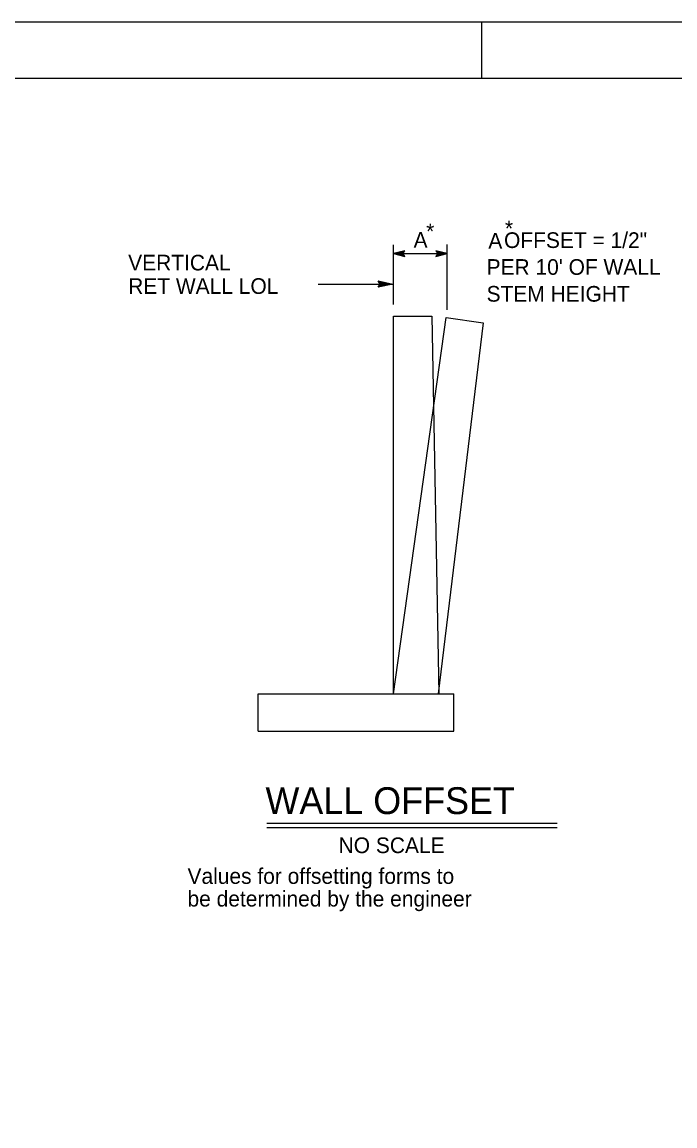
# Model space of a CAD drawing. Extents: x 0 to 2.83, y 0 to 1.83.
# Drawn here: x 0.845 to 1.332, y 1.011 to 1.833 of the extents above; entities that cross this region are included whole.
import ezdxf

# ---------------------------------------------------------------- set-up
doc = ezdxf.new("R2010")
doc.units = 0
for name, color, linetype in [('10 Sheet Format', 7, 'Continuous'), ('210 Border', 7, 'Continuous'), ('212 Leaders and Dim Lines', 7, 'Continuous'), ('214 Text and Titles', 7, 'Continuous'), ('215 Design Notes', 7, 'Continuous'), ('240 Concrete', 7, 'Continuous')]:
    doc.layers.add(name, color=color, linetype=linetype)

msp = doc.modelspace()

# ---------------------------------------------------------------- linework, layer by layer
at = {"layer": '10 Sheet Format'}
msp.add_lwpolyline([(0, 0), (2.83333, 0), (2.83333, 1.83333), (0, 1.83333)], close=True, dxfattribs=at)
at = {"layer": '210 Border'}
for p, q in [((1.1875, 1.83333), (1.1875, 1.79167)), ((0.08333, 1.79167), (2.79167, 1.79167))]:
    msp.add_line(p, q, dxfattribs=at)
at = {"layer": '212 Leaders and Dim Lines'}
for p, q in [((1.12188, 1.6231), (1.12188, 1.66739)), ((1.12188, 1.66093), (1.16192, 1.66093)), ((1.16192, 1.61911), (1.16192, 1.66776)), ((1.06576, 1.63821), (1.12146, 1.63821))]:
    msp.add_line(p, q, dxfattribs=at)
for points in [[(1.12188, 1.66093), (1.13031, 1.65882), (1.12891, 1.66093), (1.13031, 1.66305), (1.12188, 1.66093)], [(1.12338, 1.66093), (1.12949, 1.6594), (1.12847, 1.66093), (1.12949, 1.66247), (1.12338, 1.66093)], [(1.12463, 1.66093), (1.1288, 1.65989), (1.1281, 1.66093), (1.1288, 1.66198), (1.12463, 1.66093)], [(1.12567, 1.66093), (1.12823, 1.66029), (1.12781, 1.66093), (1.12823, 1.66158), (1.12567, 1.66093)], [(1.12573, 1.6612), (1.12762, 1.66072), (1.12748, 1.66093), (1.12762, 1.66115), (1.12573, 1.66067)], [(1.16192, 1.66093), (1.15348, 1.66305), (1.15488, 1.66093), (1.15348, 1.65882), (1.16192, 1.66093)], [(1.16042, 1.66093), (1.15431, 1.66247), (1.15533, 1.66093), (1.15431, 1.6594), (1.16042, 1.66093)], [(1.15917, 1.66093), (1.155, 1.66198), (1.15569, 1.66093), (1.155, 1.65989), (1.15917, 1.66093)], [(1.15813, 1.66093), (1.15557, 1.66158), (1.15599, 1.66093), (1.15557, 1.66029), (1.15813, 1.66093)], [(1.15806, 1.66067), (1.15618, 1.66115), (1.15632, 1.66093), (1.15618, 1.66072), (1.15806, 1.6612)]]:
    msp.add_lwpolyline(points, dxfattribs=at)
at = {"layer": '214 Text and Titles'}
for p, q in [((1.02766, 1.23665), (1.24396, 1.23665)), ((1.02766, 1.23341), (1.24396, 1.23341))]:
    msp.add_line(p, q, dxfattribs=at)
at = {"layer": '215 Design Notes'}
for p, q in [((1.11206, 1.63821), (1.11061, 1.64064)), ((1.11061, 1.64064), (1.11061, 1.64064)), ((1.11061, 1.64064), (1.12146, 1.63821)), ((1.12146, 1.63821), (1.11061, 1.63581)), ((1.11061, 1.63581), (1.11206, 1.63821)), ((1.111, 1.63999), (1.11896, 1.63822)), ((1.11894, 1.63821), (1.11103, 1.63646)), ((1.11646, 1.63822), (1.11135, 1.63709)), ((1.11142, 1.63934), (1.11646, 1.63822)), ((1.11174, 1.63872), (1.11396, 1.63822)), ((1.11396, 1.63822), (1.11178, 1.63774)), ((1.12146, 1.63821), (1.12146, 1.63821)), ((1.11061, 1.63581), (1.11061, 1.63581))]:
    msp.add_line(p, q, dxfattribs=at)
at = {"layer": '240 Concrete'}
for p, q in [((1.12188, 1.61439), (1.15043, 1.61439)), ((1.12188, 1.33314), (1.12188, 1.61439)), ((1.12188, 1.33314), (1.16125, 1.61328)), ((1.15043, 1.61439), (1.15564, 1.33314)), ((1.16125, 1.61328), (1.18883, 1.60941)), ((1.18883, 1.60941), (1.15521, 1.33314)), ((1.0211, 1.30536), (1.0211, 1.33314)), ((1.0211, 1.33314), (1.16694, 1.33314)), ((1.16694, 1.30536), (1.16694, 1.33314)), ((1.0211, 1.30536), (1.16694, 1.30536))]:
    msp.add_line(p, q, dxfattribs=at)

# ---------------------------------------------------------------- texts
at = {"layer": '212 Leaders and Dim Lines'}
for s, p in [('*', (1.20494, 1.67378)), ('*', (1.14625, 1.67165)), ('A', (1.13692, 1.66527))]:
    msp.add_text(s, height=0.01167, dxfattribs=at).set_placement(p)
at = {"layer": '214 Text and Titles'}
for s, height, p in [('   OFFSET = 1/2"', 0.0116669, (1.19128, 1.66509)), ('A', 0.01167, (1.19257, 1.66463)), ('VERTICAL', 0.011667, (0.92437, 1.64837)), ("PER 10' OF WALL", 0.0116669, (1.19128, 1.6451)), ('RET WALL LOL', 0.0116669, (0.92437, 1.63091)), ('STEM HEIGHT', 0.0116669, (1.19128, 1.62512)), ('WALL OFFSET', 0.0200026, (1.02661, 1.2435)), ('NO SCALE', 0.011667, (1.08108, 1.21443)), ('Values for offsetting forms to ', 0.0116667, (0.96856, 1.19153)), ('be determined by the engineer ', 0.0116667, (0.96856, 1.17465))]:
    msp.add_text(s, height=height, dxfattribs=at).set_placement(p)

doc.saveas('drawing.dxf')
